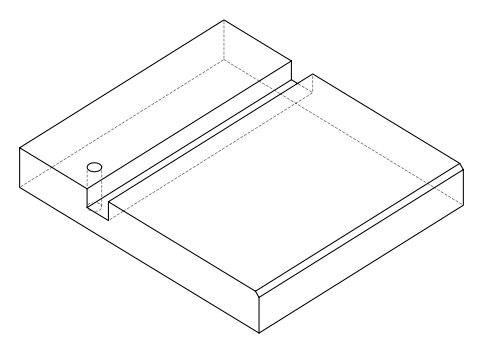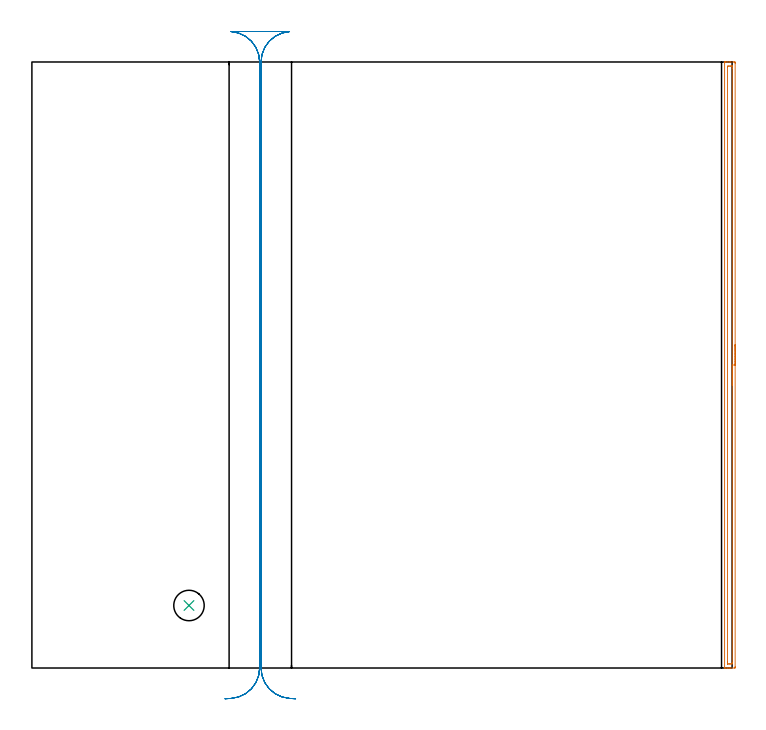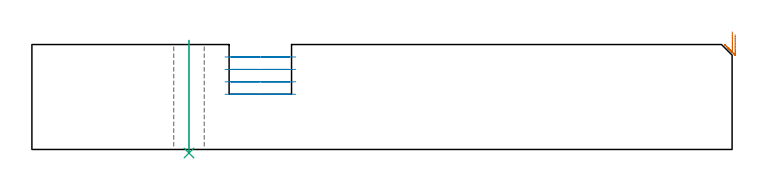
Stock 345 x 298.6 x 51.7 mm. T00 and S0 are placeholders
(PLAN: 3 operations, 2 tool changes, 11 min)
(1 AREA_MILL | FG_CHAMFER_SURFACE | UGT0205_001 | 4.96 min | 4043 mm3)
(2 MILL_RECTANGULAR_SLOT | SLOT_RECTANGULAR | UGT0201_018 | Follow Part, ap 7.5, ae 75% | 5.84 min | 224628 mm3)
(3 INDEXABLE_INSERT_DRILL_THROUGH_HOLE_FROM_SOLID | STEP1HOLE | NXT0302_001 | 0.22 min | 9132 mm3)
(TOOL UGT0205_001 | Chamfer Mill 20 x 3 x 45 deg. | D20 FL50 Z2)
(TOOL UGT0201_018 | End mill 30 mm | D30 FL50 Z4)
(TOOL NXT0302_001 | Index. Insert Drill 15mm [880-D1500L20-05] | D15 PA176 FL75 Z2)
(OP 1 AREA_MILL)
G17 G21 G94 G90
T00 M6
G54
G17 G0 G90 X346.5 Y159.3 S1061 M3
G43 Z61.7 H0
Z56.5
G94 G1 Y159.262 Z55.628 F250.
Y159.148 Z54.764
Y158.959 Z53.912
Y158.697 Z53.08
Y158.363 Z52.274
Y157.96 Z51.5
Y157.491 Z50.764
Y156.96 Z50.072
Y156.371 Z49.429
Y155.728 Z48.84
Y155.036 Z48.308
Y154.3 Z47.84
Y153.526 Z47.437
Y152.72 Z47.103
Y151.888 Z46.841
Y151.036 Z46.652
Y150.172 Z46.538
Y149.3 Z46.5
X346.499 Y0.613 Z46.501
X346.496 Y0.206
X346.491 Y0.01 Z46.505
X346.095 Y0. Z46.9
X344.339 Z48.655
X343.789 Z49.208
X343.461 Z49.535
X342.911 Z50.085
X342.583 Z50.412
X341.602 Z51.397
X341.449 Y0.002 Z51.543
X341.302 Y0.01 Z51.688
X341.3 Y0.167 Z51.7
Y298.433
X341.302 Y298.59 Z51.688
X341.449 Y298.598 Z51.543
X341.602 Y298.6 Z51.397
X341.927 Z51.073
X342.583 Z50.412
X343.789 Z49.208
X344.339 Z48.655
X345.82 Z47.175
X346.095 Y298.597 Z46.9
X346.491 Y298.59 Z46.505
X346.496 Y298.394 Z46.502
X346.499 Y297.987 Z46.501
X346.5 Y149.3 Z46.5
X345.086 Z47.914
X345.085 Y2.534 Z47.915
X345.084 Y2.399 Z47.916
X345.079 Y2.029 Z47.921
X344.723 Y2.009 Z48.277
X344.339 Y2.003 Z48.661
X343.853 Y2. Z49.147
X343.461 Z49.539
X342.975 Z50.025
X342.789 Y2.003 Z50.211
X342.759 Y2.005 Z50.241
X342.731 Y2.009 Z50.269
X342.721 Y2.045 Z50.279
X342.716 Y2.263 Z50.284
X342.715 Y2.399 Z50.285
X342.714 Y3.159 Z50.286
X342.715 Y296.066 Z50.285
X342.716 Y296.201 Z50.284
X342.721 Y296.571 Z50.279
X343.077 Y296.591 Z49.923
X343.461 Y296.597 Z49.539
X343.947 Y296.6 Z49.053
X344.339 Z48.661
X344.825 Z48.175
X345.011 Y296.597 Z47.989
X345.041 Y296.595 Z47.959
X345.069 Y296.591 Z47.931
X345.079 Y296.555 Z47.921
X345.084 Y296.337 Z47.916
X345.085 Y296.201 Z47.915
X345.086 Y295.441 Z47.914
Y149.3
Y148.428 Z47.952
Y147.563 Z48.066
Y146.712 Z48.255
Y145.88 Z48.517
Y145.074 Z48.851
Y144.3 Z49.254
Y143.564 Z49.723
Y142.872 Z50.254
Y142.229 Z50.843
Y141.64 Z51.486
Y141.108 Z52.179
Y140.64 Z52.914
Y140.237 Z53.688
Y139.903 Z54.494
Y139.641 Z55.326
Y139.452 Z56.178
Y139.338 Z57.043
Y139.3 Z57.914
G0 Z61.7
M5
M2
(OP 2 MILL_RECTANGULAR_SLOT)
G17 G21 G94 G90
T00 M6
G54
G17 G0 G90 X129.946 Y-15.16 S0 M3
G43 Z61.7 H0
Z45.575
G94 G1 X126.952 Y-14.97 F250.
G2 X112.9 Y0. R15. F500.
G1 Y298.6
G2 X126.951 Y313.57 R15.
G1 Y313.6
X98.149
Y313.57
G2 X112.2 Y298.6 R15.
G1 Y0.
G2 X98.148 Y-14.97 R15.
G1 X95.154 Y-15.16 F250.
G0 X129.946 Z39.45
G1 X126.952 Y-14.97
G2 X112.9 Y0. R15. F500.
G1 Y298.6
G2 X126.951 Y313.57 R15.
G1 Y313.6
X98.149
Y313.57
G2 X112.2 Y298.6 R15.
G1 Y0.
G2 X98.148 Y-14.97 R15.
G1 X95.154 Y-15.16 F250.
G0 X129.946 Z33.325
G1 X126.952 Y-14.97
G2 X112.9 Y0. R15. F500.
G1 Y298.6
G2 X126.951 Y313.57 R15.
G1 Y313.6
X98.149
Y313.57
G2 X112.2 Y298.6 R15.
G1 Y0.
G2 X98.148 Y-14.97 R15.
G1 X95.154 Y-15.16 F250.
G0 X129.946 Z27.2
G1 X126.952 Y-14.97
G2 X112.9 Y0. R15. F500.
G1 Y298.6
G2 X126.951 Y313.57 R15.
G1 Y313.6
X98.149
Y313.57
G2 X112.2 Y298.6 R15.
G1 Y0.
G2 X98.148 Y-14.97 R15.
G1 X95.154 Y-15.16 F250.
G0 Z61.7
M5
M2
(OP 3 INDEXABLE_INSERT_DRILL_THROUGH_HOLE_FROM_SOLID)
G17 G21 G94 G90
T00 M6
G54
G17 G0 G90 X77.4 Y30.8 S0 M3
G43 Z61.7 H1
G94 G81 G98 Z-1.762 F250. R53.7
G80
M5
M2
